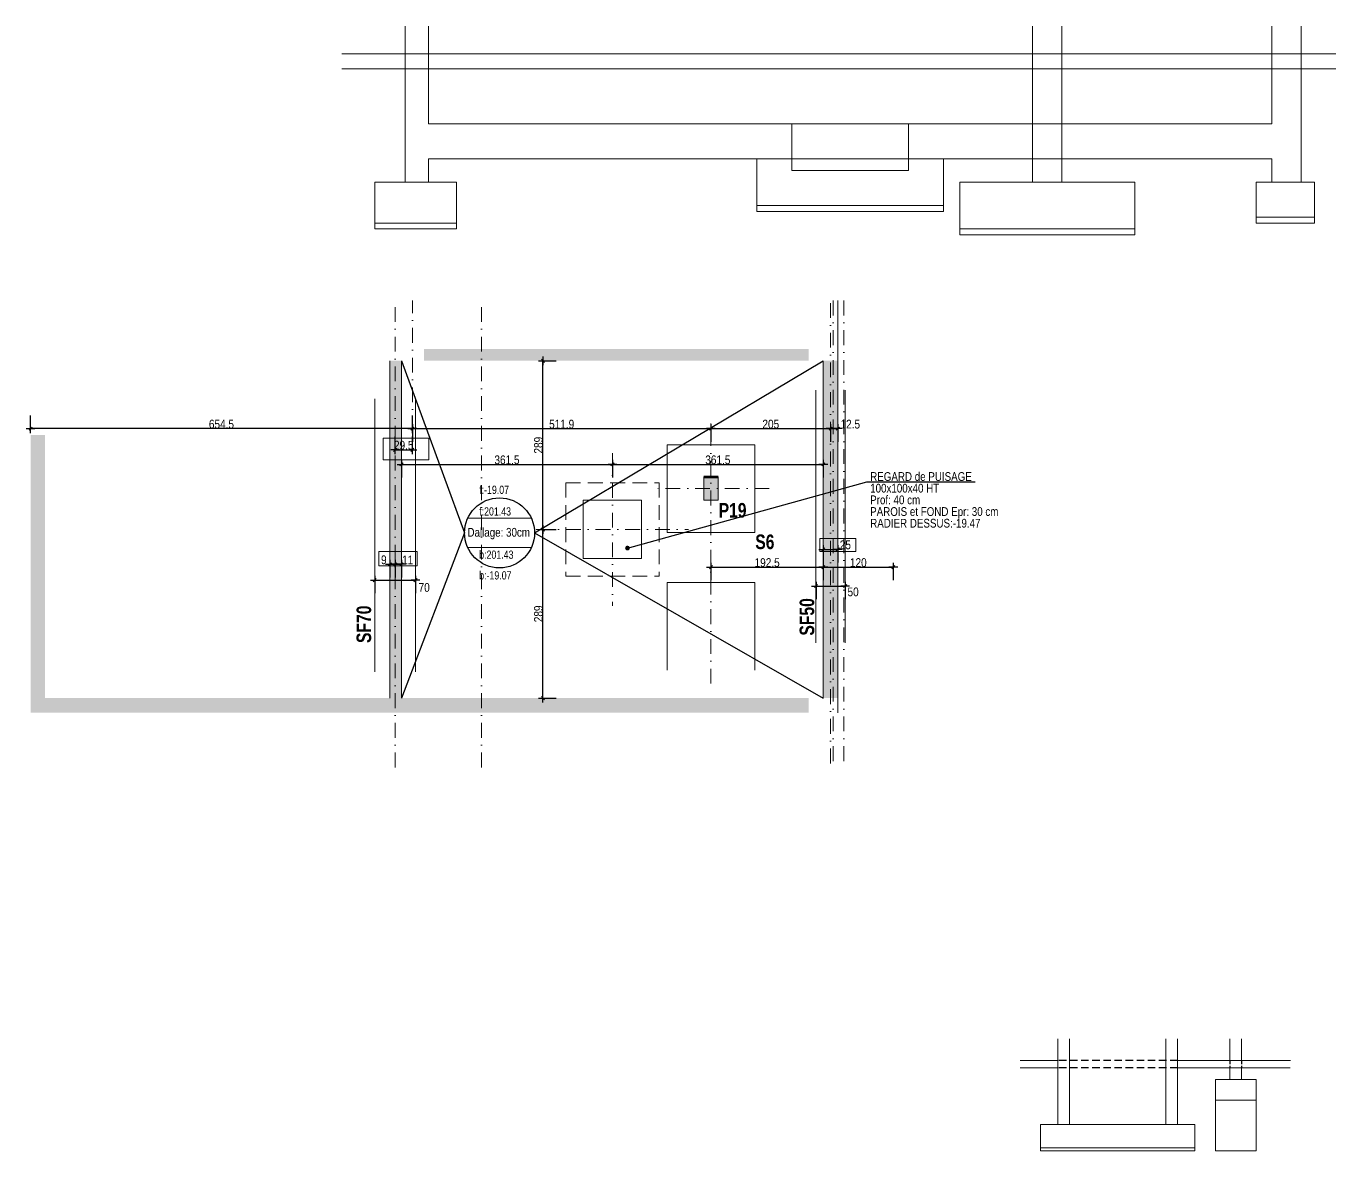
# Model space of a CAD drawing. Header units: centimetres. Extents: x -14085 to 643619, y -47998 to 35592.
# Drawn here: x 53761 to 56007, y -376 to 1551 of the extents above; entities that cross this region are included whole.
import ezdxf
from ezdxf.enums import TextEntityAlignment as Align

# ---------------------------------------------------------------- set-up
doc = ezdxf.new("R2010")
doc.units = ezdxf.units.CM
doc.header["$PDMODE"] = 1
doc.header["$PDSIZE"] = -2
doc.linetypes.add('CACHEX2', pattern=[19.05, 12.7, -6.35])
doc.linetypes.add('TIRETPTX2', pattern=[50.8, 25.4, -12.7, 0, -12.7])
for name, color, linetype in [('01_cote_gen', 4, 'Continuous'), ('01_linteaux', 2, 'Continuous'), ('01_poch_murs', 253, 'Continuous'), ('01_poch_poteaux', 250, 'Continuous'), ('01_texte', 230, 'Continuous'), ('AA_COTES', 2, 'Continuous')]:
    doc.layers.add(name, color=color, linetype=linetype)
for name, color, linetype, lineweight in [('01_murs_coup', 5, 'Continuous', 60), ('01_sem', 42, 'Continuous', 15), ('01_tram_axes', 2, 'TIRETPTX2', 9)]:
    doc.layers.add(name, color=color, linetype=linetype, lineweight=lineweight)
doc.styles.add('Eurostile', font='')
doc.styles.add('impact', font='impact.ttf')
doc.styles.add('MATTE_TXT', font='arial.ttf')
doc.styles.add('STYLE2', font='ARIALN.TTF')
doc.styles.get('Eurostile').set_extended_font_data('Eurostile')
doc.dimstyles.new('JB50', dxfattribs={"dimscale": 0.1, "dimtxt": 150, "dimasz": 15, "dimexe": 0.1, "dimexo": 0.1, "dimgap": 0.09, "dimtad": 1, "dimdec": 1, "dimdsep": 46, "dimtxsty": 'STYLE2', "dimblk1": 'BOND_G', "dimblk2": 'BOND_D', "dimsah": 1, "dimcen": 1.5, "dimdle": 0.01, "dimse1": 1, "dimse2": 1, "dimclrd": 4, "dimclre": 2, "dimclrt": 6, "dimazin": 2, "dimtfac": 2.333333, "dimtdec": 1, "dimtix": 1, "dimtmove": 2, "dimatfit": 3, "dimldrblk": 'BOND_G', "dimfxl": 1, "dimtolj": 1, "dimtzin": 0, "dimarcsym": 0})

# ---------------------------------------------------------------- blocks, each defined once
blk = doc.blocks.new('BOND_G')
at = {"layer": 'AA_COTES', "color": 0}
for p, q in [((0, -5), (0, 15)), ((5, 0), (-5, 0)), ((1.8, 1.8), (-1.8, -1.8))]:
    blk.add_line(p, q, dxfattribs=at)
blk = doc.blocks.new('BOND_D')
at = {"layer": 'AA_COTES', "color": 0}
for p, q in [((5, 0), (-5, 0)), ((-1.8, -1.8), (1.8, 1.8)), ((0, 5), (0, -15))]:
    blk.add_line(p, q, dxfattribs=at)
blk = doc.blocks.new('*D1818')
at = {"layer": '01_cote_gen', "color": 4, "lineweight": -2, "transparency": 16777216}
blk.add_line((54360.4, 602.3), (54427.4, 602.3), dxfattribs=at)
at = {"layer": 'Defpoints', "color": 0, "lineweight": 0, "transparency": 16777216}
for p in [(54428.9, 602.3), (54428.9, 587.1), (54358.9, 583)]:
    blk.add_point(p, dxfattribs=at)
at = {"layer": '01_cote_gen', "color": 4, "lineweight": -2, "transparency": 16777216, "xscale": 1.5, "yscale": 1.5, "zscale": 1.5, "rotation": 180}
blk.add_blockref('BOND_G', (54358.9, 602.3), dxfattribs=at)
at = {"layer": '01_cote_gen', "color": 4, "lineweight": -2, "transparency": 16777216, "xscale": 1.5, "yscale": 1.5, "zscale": 1.5}
blk.add_blockref('BOND_D', (54428.9, 602.3), dxfattribs=at)
at = {"layer": '01_cote_gen', "color": 6, "lineweight": 0, "transparency": 16777216, "insert": (54443.7, 589.7), "char_height": 15, "attachment_point": 5, "style": 'STYLE2'}
blk.add_mtext('\\A1;70', dxfattribs=at)
blk = doc.blocks.new('*D1819')
at = {"layer": '01_cote_gen', "color": 4, "lineweight": -2, "transparency": 16777216}
blk.add_line((55116.9, 592.1), (55163.9, 592.1), dxfattribs=at)
at = {"layer": 'Defpoints', "color": 0, "lineweight": 0, "transparency": 16777216}
for p in [(55115.4, 595.4), (55165.4, 595.4), (55165.4, 592.1)]:
    blk.add_point(p, dxfattribs=at)
at = {"layer": '01_cote_gen', "color": 4, "lineweight": -2, "transparency": 16777216, "xscale": 1.5, "yscale": 1.5, "zscale": 1.5, "rotation": 180}
blk.add_blockref('BOND_G', (55115.4, 592.1), dxfattribs=at)
at = {"layer": '01_cote_gen', "color": 4, "lineweight": -2, "transparency": 16777216, "xscale": 1.5, "yscale": 1.5, "zscale": 1.5}
blk.add_blockref('BOND_D', (55165.4, 592.1), dxfattribs=at)
at = {"layer": '01_cote_gen', "color": 6, "lineweight": 0, "transparency": 16777216, "insert": (55179, 582), "char_height": 15, "attachment_point": 5, "style": 'STYLE2'}
blk.add_mtext('\\A1;50', dxfattribs=at)
blk = doc.blocks.new('*D1821')
at = {"layer": '01_cote_gen', "color": 4, "lineweight": -2, "transparency": 16777216}
blk.add_line((54386.4, 629.4), (54392.4, 629.4), dxfattribs=at)
at = {"layer": 'Defpoints', "color": 0, "lineweight": 0, "transparency": 16777216}
for p in [(54393.9, 729), (54393.9, 629.4), (54384.9, 628.3)]:
    blk.add_point(p, dxfattribs=at)
at = {"layer": '01_cote_gen', "color": 4, "lineweight": -2, "transparency": 16777216, "xscale": 1.5, "yscale": 1.5, "zscale": 1.5, "rotation": 180}
blk.add_blockref('BOND_G', (54384.9, 629.4), dxfattribs=at)
at = {"layer": '01_cote_gen', "color": 4, "lineweight": -2, "transparency": 16777216, "xscale": 1.5, "yscale": 1.5, "zscale": 1.5}
blk.add_blockref('BOND_D', (54393.9, 629.4), dxfattribs=at)
at = {"layer": '01_cote_gen', "color": 6, "lineweight": 0, "transparency": 16777216, "insert": (54374.5, 637), "char_height": 15, "attachment_point": 5, "style": 'STYLE2'}
blk.add_mtext('\\A1;9', dxfattribs=at)
blk = doc.blocks.new('*D1822')
at = {"layer": '01_cote_gen', "color": 4, "lineweight": -2, "transparency": 16777216}
blk.add_line((54395.4, 629.4), (54403.4, 629.4), dxfattribs=at)
at = {"layer": 'Defpoints', "color": 0, "lineweight": 0, "transparency": 16777216}
for p in [(54404.9, 629.4), (54393.9, 625.7), (54404.9, 625.7)]:
    blk.add_point(p, dxfattribs=at)
at = {"layer": '01_cote_gen', "color": 4, "lineweight": -2, "transparency": 16777216, "xscale": 1.5, "yscale": 1.5, "zscale": 1.5, "rotation": 180}
blk.add_blockref('BOND_G', (54393.9, 629.4), dxfattribs=at)
at = {"layer": '01_cote_gen', "color": 4, "lineweight": -2, "transparency": 16777216, "xscale": 1.5, "yscale": 1.5, "zscale": 1.5}
blk.add_blockref('BOND_D', (54404.9, 629.4), dxfattribs=at)
at = {"layer": '01_cote_gen', "color": 6, "lineweight": 0, "transparency": 16777216, "insert": (54415.4, 636.9), "char_height": 15, "attachment_point": 5, "style": 'STYLE2'}
blk.add_mtext('\\A1;11', dxfattribs=at)
blk = doc.blocks.new('*D1823')
at = {"layer": '01_cote_gen', "color": 4, "lineweight": -2, "transparency": 16777216}
blk.add_line((54424.9, 861.8), (54933.8, 861.8), dxfattribs=at)
at = {"layer": 'Defpoints', "color": 0, "lineweight": 0, "transparency": 16777216}
for p in [(54423.4, 856.2), (54935.3, 861.8), (54935.3, 856.2)]:
    blk.add_point(p, dxfattribs=at)
at = {"layer": '01_cote_gen', "color": 4, "lineweight": -2, "transparency": 16777216, "xscale": 1.5, "yscale": 1.5, "zscale": 1.5, "rotation": 180}
blk.add_blockref('BOND_G', (54423.4, 861.8), dxfattribs=at)
at = {"layer": '01_cote_gen', "color": 4, "lineweight": -2, "transparency": 16777216, "xscale": 1.5, "yscale": 1.5, "zscale": 1.5}
blk.add_blockref('BOND_D', (54935.3, 861.8), dxfattribs=at)
at = {"layer": '01_cote_gen', "color": 6, "lineweight": 0, "transparency": 16777216, "insert": (54679.4, 869.5), "char_height": 15, "attachment_point": 5, "style": 'STYLE2'}
blk.add_mtext('\\A1;511.9', dxfattribs=at)
blk = doc.blocks.new('*D1820')
at = {"layer": '01_cote_gen', "color": 4, "lineweight": -2, "transparency": 16777216}
for p, q in [((54392.4, 825.6), (54390.9, 825.6)), ((54393.9, 825.6), (54423.4, 825.6)), ((54424.9, 825.6), (54426.4, 825.6))]:
    blk.add_line(p, q, dxfattribs=at)
at = {"layer": 'Defpoints', "color": 0, "lineweight": 0, "transparency": 16777216}
for p in [(54393.9, 813.2), (54423.4, 825.6), (54423.4, 803.1)]:
    blk.add_point(p, dxfattribs=at)
at = {"layer": '01_cote_gen', "color": 4, "lineweight": -2, "transparency": 16777216, "xscale": 1.5, "yscale": 1.5, "zscale": 1.5}
blk.add_blockref('BOND_G', (54393.9, 825.6), dxfattribs=at)
at = {"layer": '01_cote_gen', "color": 4, "lineweight": -2, "transparency": 16777216, "xscale": 1.5, "yscale": 1.5, "zscale": 1.5, "rotation": 180}
blk.add_blockref('BOND_D', (54423.4, 825.6), dxfattribs=at)
at = {"layer": '01_cote_gen', "color": 6, "lineweight": 0, "transparency": 16777216, "insert": (54408.6, 833.3), "char_height": 15, "attachment_point": 5, "style": 'STYLE2'}
blk.add_mtext('\\A1;29.5', dxfattribs=at)
blk = doc.blocks.new('*D1824')
at = {"layer": '01_cote_gen', "color": 4, "lineweight": -2, "transparency": 16777216}
blk.add_line((54936.8, 861.8), (55138.9, 861.8), dxfattribs=at)
at = {"layer": 'Defpoints', "color": 0, "lineweight": 0, "transparency": 16777216}
for p in [(55140.4, 861.8), (54935.3, 839.3), (55140.4, 818.7)]:
    blk.add_point(p, dxfattribs=at)
at = {"layer": '01_cote_gen', "color": 4, "lineweight": -2, "transparency": 16777216, "xscale": 1.5, "yscale": 1.5, "zscale": 1.5, "rotation": 180}
blk.add_blockref('BOND_G', (54935.3, 861.8), dxfattribs=at)
at = {"layer": '01_cote_gen', "color": 4, "lineweight": -2, "transparency": 16777216, "xscale": 1.5, "yscale": 1.5, "zscale": 1.5}
blk.add_blockref('BOND_D', (55140.4, 861.8), dxfattribs=at)
at = {"layer": '01_cote_gen', "color": 6, "lineweight": 0, "transparency": 16777216, "insert": (55037.9, 869.5), "char_height": 15, "attachment_point": 5, "style": 'STYLE2'}
blk.add_mtext('\\A1;205', dxfattribs=at)
blk = doc.blocks.new('*D1825')
at = {"layer": '01_cote_gen', "color": 4, "lineweight": -2, "transparency": 16777216}
blk.add_line((55141.9, 861.8), (55151.4, 861.8), dxfattribs=at)
at = {"layer": 'Defpoints', "color": 0, "lineweight": 0, "transparency": 16777216}
for p in [(55152.9, 861.8), (55140.4, 839.3), (55152.9, 839.3)]:
    blk.add_point(p, dxfattribs=at)
at = {"layer": '01_cote_gen', "color": 4, "lineweight": -2, "transparency": 16777216, "xscale": 1.5, "yscale": 1.5, "zscale": 1.5, "rotation": 180}
blk.add_blockref('BOND_G', (55140.4, 861.8), dxfattribs=at)
at = {"layer": '01_cote_gen', "color": 4, "lineweight": -2, "transparency": 16777216, "xscale": 1.5, "yscale": 1.5, "zscale": 1.5}
blk.add_blockref('BOND_D', (55152.9, 861.8), dxfattribs=at)
at = {"layer": '01_cote_gen', "color": 6, "lineweight": 0, "transparency": 16777216, "insert": (55174.2, 869.5), "char_height": 15, "attachment_point": 5, "style": 'STYLE2'}
blk.add_mtext('\\A1;12.5', dxfattribs=at)
blk = doc.blocks.new('*D1826')
at = {"layer": '01_cote_gen', "color": 4, "lineweight": -2, "transparency": 16777216}
blk.add_line((54936.8, 624.5), (55126.4, 624.5), dxfattribs=at)
at = {"layer": 'Defpoints', "color": 0, "lineweight": 0, "transparency": 16777216}
for p in [(54935.3, 640.8), (55127.9, 625.1), (55127.9, 624.5)]:
    blk.add_point(p, dxfattribs=at)
at = {"layer": '01_cote_gen', "color": 4, "lineweight": -2, "transparency": 16777216, "xscale": 1.5, "yscale": 1.5, "zscale": 1.5, "rotation": 180}
blk.add_blockref('BOND_G', (54935.3, 624.5), dxfattribs=at)
at = {"layer": '01_cote_gen', "color": 4, "lineweight": -2, "transparency": 16777216, "xscale": 1.5, "yscale": 1.5, "zscale": 1.5}
blk.add_blockref('BOND_D', (55127.9, 624.5), dxfattribs=at)
at = {"layer": '01_cote_gen', "color": 6, "lineweight": 0, "transparency": 16777216, "insert": (55031.6, 632.2), "char_height": 15, "attachment_point": 5, "style": 'STYLE2'}
blk.add_mtext('\\A1;192.5', dxfattribs=at)
blk = doc.blocks.new('*D1827')
at = {"layer": '01_cote_gen', "color": 4, "lineweight": -2, "transparency": 16777216}
blk.add_line((55129.4, 624.5), (55246.4, 624.5), dxfattribs=at)
at = {"layer": 'Defpoints', "color": 0, "lineweight": 0, "transparency": 16777216}
for p in [(55247.9, 624.5), (55127.9, 602), (55247.9, 495)]:
    blk.add_point(p, dxfattribs=at)
at = {"layer": '01_cote_gen', "color": 4, "lineweight": -2, "transparency": 16777216, "xscale": 1.5, "yscale": 1.5, "zscale": 1.5, "rotation": 180}
blk.add_blockref('BOND_G', (55127.9, 624.5), dxfattribs=at)
at = {"layer": '01_cote_gen', "color": 4, "lineweight": -2, "transparency": 16777216, "xscale": 1.5, "yscale": 1.5, "zscale": 1.5}
blk.add_blockref('BOND_D', (55247.9, 624.5), dxfattribs=at)
at = {"layer": '01_cote_gen', "color": 6, "lineweight": 0, "transparency": 16777216, "insert": (55187.9, 632.2), "char_height": 15, "attachment_point": 5, "style": 'STYLE2'}
blk.add_mtext('\\A1;120', dxfattribs=at)
blk = doc.blocks.new('*D1828')
at = {"layer": '01_cote_gen', "color": 4, "lineweight": -2, "transparency": 16777216}
blk.add_line((55129.4, 654.9), (55151.4, 654.9), dxfattribs=at)
at = {"layer": 'Defpoints', "color": 0, "lineweight": 0, "transparency": 16777216}
for p in [(55152.9, 654.9), (55127.9, 648.1), (55152.9, 648.1)]:
    blk.add_point(p, dxfattribs=at)
at = {"layer": '01_cote_gen', "color": 4, "lineweight": -2, "transparency": 16777216, "xscale": 1.5, "yscale": 1.5, "zscale": 1.5, "rotation": 180}
blk.add_blockref('BOND_G', (55127.9, 654.9), dxfattribs=at)
at = {"layer": '01_cote_gen', "color": 4, "lineweight": -2, "transparency": 16777216, "xscale": 1.5, "yscale": 1.5, "zscale": 1.5}
blk.add_blockref('BOND_D', (55152.9, 654.9), dxfattribs=at)
at = {"layer": '01_cote_gen', "color": 6, "lineweight": 0, "transparency": 16777216, "insert": (55165.7, 662.6), "char_height": 15, "attachment_point": 5, "style": 'STYLE2'}
blk.add_mtext('\\A1;25', dxfattribs=at)
blk = doc.blocks.new('*D1829')
at = {"layer": '01_cote_gen', "color": 4, "lineweight": -2, "transparency": 16777216}
blk.add_line((54421.9, 861.8), (53770.4, 861.8), dxfattribs=at)
at = {"layer": 'Defpoints', "color": 0, "lineweight": 0, "transparency": 16777216}
for p in [(53768.9, 869.3), (53768.9, 861.8), (54423.4, 869.3)]:
    blk.add_point(p, dxfattribs=at)
at = {"layer": '01_cote_gen', "color": 4, "lineweight": -2, "transparency": 16777216, "xscale": 1.5, "yscale": 1.5, "zscale": 1.5, "rotation": 180}
blk.add_blockref('BOND_D', (53768.9, 861.8), dxfattribs=at)
at = {"layer": '01_cote_gen', "color": 4, "lineweight": -2, "transparency": 16777216, "xscale": 1.5, "yscale": 1.5, "zscale": 1.5}
blk.add_blockref('BOND_G', (54423.4, 861.8), dxfattribs=at)
at = {"layer": '01_cote_gen', "color": 6, "lineweight": 0, "transparency": 16777216, "insert": (54096.1, 869.5), "char_height": 15, "attachment_point": 5, "style": 'STYLE2'}
blk.add_mtext('\\A1;654.5', dxfattribs=at)
blk = doc.blocks.new('*D1830')
at = {"layer": '01_cote_gen', "color": 4, "lineweight": -2, "transparency": 16777216}
blk.add_line((54406.4, 800.6), (54764.9, 800.6), dxfattribs=at)
at = {"layer": 'Defpoints', "color": 0, "lineweight": 0, "transparency": 16777216}
for p in [(54766.4, 800.6), (54404.9, 779.3), (54766.4, 779.3)]:
    blk.add_point(p, dxfattribs=at)
at = {"layer": '01_cote_gen', "color": 4, "lineweight": -2, "transparency": 16777216, "xscale": 1.5, "yscale": 1.5, "zscale": 1.5, "rotation": 180}
blk.add_blockref('BOND_G', (54404.9, 800.6), dxfattribs=at)
at = {"layer": '01_cote_gen', "color": 4, "lineweight": -2, "transparency": 16777216, "xscale": 1.5, "yscale": 1.5, "zscale": 1.5}
blk.add_blockref('BOND_D', (54766.4, 800.6), dxfattribs=at)
at = {"layer": '01_cote_gen', "color": 6, "lineweight": 0, "transparency": 16777216, "insert": (54585.6, 808.3), "char_height": 15, "attachment_point": 5, "style": 'STYLE2'}
blk.add_mtext('\\A1;361.5', dxfattribs=at)
blk = doc.blocks.new('*D1831')
at = {"layer": '01_cote_gen', "color": 4, "lineweight": -2, "transparency": 16777216}
blk.add_line((54767.9, 800.6), (55126.4, 800.6), dxfattribs=at)
at = {"layer": 'Defpoints', "color": 0, "lineweight": 0, "transparency": 16777216}
for p in [(54766.4, 793.1), (55127.9, 800.6), (55127.9, 783.5)]:
    blk.add_point(p, dxfattribs=at)
at = {"layer": '01_cote_gen', "color": 4, "lineweight": -2, "transparency": 16777216, "xscale": 1.5, "yscale": 1.5, "zscale": 1.5, "rotation": 180}
blk.add_blockref('BOND_G', (54766.4, 800.6), dxfattribs=at)
at = {"layer": '01_cote_gen', "color": 4, "lineweight": -2, "transparency": 16777216, "xscale": 1.5, "yscale": 1.5, "zscale": 1.5}
blk.add_blockref('BOND_D', (55127.9, 800.6), dxfattribs=at)
at = {"layer": '01_cote_gen', "color": 6, "lineweight": 0, "transparency": 16777216, "insert": (54947.1, 808.3), "char_height": 15, "attachment_point": 5, "style": 'STYLE2'}
blk.add_mtext('\\A1;361.5', dxfattribs=at)
blk = doc.blocks.new('*D1832')
at = {"layer": '01_cote_gen', "color": 4, "lineweight": -2, "transparency": 16777216}
blk.add_line((54647.3, 401.5), (54647.3, 687.5), dxfattribs=at)
at = {"layer": 'Defpoints', "color": 0, "lineweight": 0, "transparency": 16777216}
for p in [(54647.3, 689), (54665.8, 689), (54649.8, 400)]:
    blk.add_point(p, dxfattribs=at)
at = {"layer": '01_cote_gen', "color": 4, "lineweight": -2, "transparency": 16777216, "xscale": 1.5, "yscale": 1.5, "zscale": 1.5}
for name, p, rotation in [('BOND_D', (54647.3, 689), 90), ('BOND_G', (54647.3, 400), 270)]:
    blk.add_blockref(name, p, dxfattribs=dict(at, rotation=rotation))
at = {"layer": '01_cote_gen', "color": 6, "lineweight": 0, "transparency": 16777216, "insert": (54639.6, 544.5), "char_height": 15, "attachment_point": 5, "rotation": 90, "style": 'STYLE2'}
blk.add_mtext('\\A1;289', dxfattribs=at)
blk = doc.blocks.new('*D1833')
at = {"layer": '01_cote_gen', "color": 4, "lineweight": -2, "transparency": 16777216}
blk.add_line((54647.3, 690.5), (54647.3, 976.5), dxfattribs=at)
at = {"layer": 'Defpoints', "color": 0, "lineweight": 0, "transparency": 16777216}
for p in [(54644.8, 978), (54647.3, 978), (54669.8, 689)]:
    blk.add_point(p, dxfattribs=at)
at = {"layer": '01_cote_gen', "color": 4, "lineweight": -2, "transparency": 16777216, "xscale": 1.5, "yscale": 1.5, "zscale": 1.5}
for name, p, rotation in [('BOND_D', (54647.3, 978), 90), ('BOND_G', (54647.3, 689), 270)]:
    blk.add_blockref(name, p, dxfattribs=dict(at, rotation=rotation))
at = {"layer": '01_cote_gen', "color": 6, "lineweight": 0, "transparency": 16777216, "insert": (54639.6, 833.5), "char_height": 15, "attachment_point": 5, "rotation": 90, "style": 'STYLE2'}
blk.add_mtext('\\A1;289', dxfattribs=at)

msp = doc.modelspace()

# ---------------------------------------------------------------- hatches: boundary and pattern name
at = {"layer": '01_poch_murs', "lineweight": 0}
h = msp.add_hatch(color=256, dxfattribs=at)
h.dxf.hatch_style = 1
h.paths.add_polyline_path([(55102.87, 400.03), (54404.88, 400.03), (54404.88, 978.03), (54384.88, 978.03), (54384.88, 400.03), (53793.87, 400.03), (53793.87, 850.89), (53768.87, 850.89), (53768.87, 375.03), (55102.87, 375.03)])
h.paths.add_polyline_path([(55152.87, 978.03), (55127.87, 978.03), (55127.87, 400.03), (55152.87, 400.03)])
h.paths.add_polyline_path([(55102.87, 998.03), (54443.38, 998.03), (54443.38, 978.03), (55102.87, 978.03)])
at = {"layer": '01_poch_poteaux', "lineweight": 0}
h = msp.add_hatch(color=256, dxfattribs=at)
h.dxf.hatch_style = 1
h.paths.add_polyline_path([(54947.83, 779.03), (54922.83, 779.03), (54922.83, 739.03), (54947.83, 739.03)])

# ---------------------------------------------------------------- linework, layer by layer
at = {"layer": '01_cote_gen', "lineweight": 0, "ltscale": 0.2}
for p, q in [((54410.89, 1284.15), (54410.89, 1551.44)), ((54450.89, 1384.15), (54450.89, 1551.44)), ((55486.79, 1284.15), (55486.79, 1551.44)), ((55536.79, 1284.15), (55536.79, 1551.44)), ((55896.87, 1384.15), (55896.87, 1551.44)), ((55946.87, 1284.15), (55946.87, 1551.44)), ((54302.45, 1504.15), (54410.89, 1504.15)), ((55946.87, 1504.15), (54410.89, 1504.15)), ((55946.87, 1504.15), (56006.53, 1504.15)), ((54302.45, 1478.15), (54410.89, 1478.15)), ((55946.87, 1478.15), (54410.89, 1478.15)), ((55946.87, 1478.15), (56006.53, 1478.15)), ((54450.89, 1384.15), (55073.88, 1384.15)), ((55073.88, 1304.15), (55073.88, 1384.15)), ((55073.88, 1384.15), (55273.88, 1384.15)), ((55273.88, 1304.15), (55273.88, 1384.15)), ((55273.88, 1384.15), (55896.87, 1384.15)), ((54450.89, 1324.15), (55013.88, 1324.15)), ((54450.89, 1284.15), (54450.89, 1324.15)), ((55013.88, 1234.15), (55013.88, 1324.15)), ((55013.88, 1324.15), (55333.88, 1324.15)), ((55073.88, 1304.15), (55273.88, 1304.15)), ((55333.88, 1234.15), (55333.88, 1324.15)), ((55333.88, 1324.15), (55896.87, 1324.15)), ((55896.87, 1284.15), (55896.87, 1324.15)), ((54358.87, 1204.15), (54358.87, 1284.15)), ((54358.87, 1284.15), (54498.87, 1284.15)), ((54498.87, 1204.15), (54498.87, 1284.15)), ((55361.79, 1194.15), (55361.79, 1284.15)), ((55361.79, 1284.15), (55661.79, 1284.15)), ((55661.79, 1194.15), (55661.79, 1284.15)), ((55869.85, 1214.15), (55869.85, 1284.15)), ((55869.85, 1284.15), (55969.85, 1284.15)), ((55969.85, 1214.15), (55969.85, 1284.15)), ((55013.88, 1244.15), (55333.88, 1244.15)), ((54358.87, 1214.15), (54498.87, 1214.15)), ((55013.88, 1234.15), (55333.88, 1234.15)), ((55869.85, 1224.15), (55969.85, 1224.15)), ((55869.85, 1214.15), (55969.85, 1214.15)), ((54358.87, 1204.15), (54498.87, 1204.15)), ((55361.79, 1204.15), (55661.79, 1204.15)), ((55361.79, 1194.15), (55661.79, 1194.15))]:
    msp.add_line(p, q, dxfattribs=at)
at = {"layer": '01_cote_gen', "lineweight": 0}
for points in [[(54373.42, 845.57), (54451.61, 845.57), (54451.61, 808.55), (54373.42, 808.55)], [(55122.03, 673.8), (55183.49, 673.8), (55183.49, 651.33), (55122.03, 651.33)], [(54365.78, 651.05), (54431.74, 651.05), (54431.74, 626.51), (54365.78, 626.51)]]:
    msp.add_lwpolyline(points, close=True, dxfattribs=at)
at = {"layer": '01_linteaux', "linetype": 'CACHEX2'}
for p, q in [((55735.11, -220.63), (55530.11, -220.63)), ((55735.11, -233.63), (55530.11, -233.63))]:
    msp.add_line(p, q, dxfattribs=at)
at = {"layer": '01_linteaux', "linetype": 'CACHEX2', "ltscale": 0.5}
for p, q in [((55825.11, -220.63), (55825.11, -233.63)), ((55845.11, -220.63), (55845.11, -233.63))]:
    msp.add_line(p, q, dxfattribs=at)
at = {"layer": '01_murs_coup', "lineweight": 18}
for p, q in [((55152.87, 1081.2), (55152.87, 375.03)), ((54384.88, 400.03), (54384.88, 978.03)), ((54404.88, 400.03), (54404.88, 978.03)), ((55127.87, 978.03), (55127.87, 400.03))]:
    msp.add_line(p, q, dxfattribs=at)
at = {"layer": '01_murs_coup', "lineweight": 5}
for p, q in [((55152.87, 1081.2), (55152.87, 375.03)), ((54384.88, 400.03), (54384.88, 978.03)), ((54404.88, 400.03), (54404.88, 978.03))]:
    msp.add_line(p, q, dxfattribs=at)
at = {"layer": '01_murs_coup'}
msp.add_line((54922.83, 779.03), (54947.83, 779.03), dxfattribs=at)
at = {"layer": '01_murs_coup', "lineweight": 0}
for p, q in [((54922.83, 779.03), (54922.83, 739.03)), ((54947.83, 779.03), (54947.83, 739.03)), ((54922.83, 739.03), (54947.83, 739.03)), ((55530.11, -330.63), (55530.11, -183.54)), ((55550.11, -330.63), (55550.11, -183.54)), ((55715.11, -330.63), (55715.11, -183.54)), ((55735.11, -330.63), (55735.11, -183.54)), ((55825.11, -220.63), (55825.11, -183.54)), ((55845.11, -220.63), (55845.11, -183.54)), ((55530.11, -220.63), (55465.4, -220.63)), ((55928.65, -220.63), (55735.11, -220.63)), ((55530.11, -233.63), (55465.4, -233.63)), ((55928.15, -233.63), (55735.11, -233.63)), ((55825.11, -253.63), (55825.11, -233.63)), ((55845.11, -253.63), (55845.11, -233.63)), ((55870.11, -253.63), (55800.11, -253.63)), ((55800.11, -375.63), (55800.11, -253.63)), ((55870.11, -375.63), (55870.11, -253.63)), ((55870.11, -288.63), (55800.11, -288.63)), ((55500.11, -330.63), (55765.11, -330.63)), ((55500.11, -375.63), (55500.11, -330.63)), ((55765.11, -375.63), (55765.11, -330.63)), ((55500.11, -370.63), (55765.11, -370.63)), ((55500.11, -375.63), (55765.11, -375.63)), ((55870.11, -375.63), (55800.11, -375.63))]:
    msp.add_line(p, q, dxfattribs=at)
at = {"layer": '01_murs_coup', "linetype": 'Continuous', "lineweight": 5}
for p, q in [((54518.41, 708.21), (54627.43, 708.21)), ((54518.41, 658.06), (54627.43, 658.06))]:
    msp.add_line(p, q, dxfattribs=at)
at = {"layer": '01_sem', "lineweight": 5}
for p, q in [((55115.37, 495.03), (55115.37, 928.03)), ((55165.37, 495.03), (55165.37, 928.03)), ((54358.87, 445.03), (54358.87, 913.03)), ((54428.87, 445.03), (54428.87, 913.03)), ((55010.33, 834.03), (54860.33, 834.03)), ((54860.33, 684.03), (54860.33, 834.03)), ((55010.33, 684.03), (55010.33, 834.03)), ((54716.37, 739.03), (54816.37, 739.03)), ((54716.37, 739.03), (54716.37, 639.03)), ((54816.37, 739.03), (54816.37, 639.03)), ((55010.33, 684.03), (54860.33, 684.03)), ((54716.37, 639.03), (54816.37, 639.03)), ((55010.33, 598.04), (54860.33, 598.04)), ((54860.33, 448.04), (54860.33, 598.04)), ((55010.33, 448.04), (55010.33, 598.04))]:
    msp.add_line(p, q, dxfattribs=at)
at = {"layer": '01_sem', "linetype": 'CACHEX2', "lineweight": 5, "ltscale": 2}
for p, q in [((54686.37, 769.03), (54846.37, 769.03)), ((54686.37, 769.03), (54686.37, 609.03)), ((54846.37, 769.03), (54846.37, 609.03)), ((54686.37, 609.03), (54846.37, 609.03))]:
    msp.add_line(p, q, dxfattribs=at)
at = {"layer": '01_texte'}
for p, q in [((54404.88, 978.03), (54512.92, 683.13)), ((54632.92, 683.13), (55127.87, 978.03)), ((54792.22, 657.18), (55202.4, 770.44)), ((55202.4, 770.44), (55388.49, 770.44)), ((54512.92, 683.13), (54404.88, 400.03)), ((54632.92, 683.13), (55127.87, 400.03))]:
    msp.add_line(p, q, dxfattribs=at)
at = {"layer": '01_texte', "const_width": 4}
msp.add_lwpolyline([(54790.22, 657.18, 1), (54794.22, 657.18, 1)], format="xyb", close=True, dxfattribs=at)
at = {"layer": '01_texte'}
msp.add_circle((54572.92, 683.13), 60, dxfattribs=at)
at = {"layer": '01_tram_axes'}
for p, q in [((54393.87, 281.31), (54393.87, 1081.2)), ((54423.38, 856.25), (54423.38, 1081.2)), ((54541.87, 281.31), (54541.87, 1081.2)), ((55140.37, 288.1), (55140.37, 1081.2)), ((55144.87, 1081.2), (55144.87, 281.31)), ((55162.87, 1081.2), (55162.87, 281.31)), ((54935.33, 425.01), (54935.33, 877.99)), ((54766.37, 819.6), (54766.37, 558.46)), ((55035.33, 759.03), (54835.33, 759.03)), ((54635.8, 689.03), (54896.94, 689.03))]:
    msp.add_line(p, q, dxfattribs=at)

# ---------------------------------------------------------------- texts
at = {"layer": '01_texte', "style": 'MATTE_TXT', "width": 0.8}
for s, p in [('REGARD de PUISAGE', (55208.29, 767.78)), ('100x100x40 HT', (55208.29, 747.78)), ('Prof: 40 cm', (55208.29, 727.78)), ('PAROIS et FOND Epr: 30 cm', (55208.29, 707.78)), ('RADIER DESSUS:-19.47', (55208.29, 687.78))]:
    msp.add_text(s, height=15, dxfattribs=at).set_placement(p, align=Align.BOTTOM_LEFT)
at = {"layer": '01_texte', "style": 'Eurostile', "width": 0.8}
for s, p in [('f:-19.07', (54538.01, 749.95)), ('f:201.43', (54538.01, 712.91)), ('b:201.43', (54538.01, 638.84)), ('b:-19.07', (54538.01, 603.36))]:
    msp.add_text(s, height=14.097, rotation=0, dxfattribs=at).set_placement(p)
at = {"layer": '01_texte', "style": 'impact'}
for s, p in [('P19', (54996.21, 701.89)), ('S6', (55044.1, 647.94))]:
    msp.add_text(s, height=25, dxfattribs=at).set_placement(p, align=Align.BOTTOM_RIGHT)
at = {"layer": '01_texte', "style": 'MATTE_TXT', "width": 0.8}
msp.add_text('Dallage: 30cm', height=15, dxfattribs=at).set_placement((54571.43, 672.19), align=Align.BOTTOM_CENTER)
at = {"layer": '01_texte', "style": 'impact'}
for s, p in [('SF50', (55119.85, 571.31)), ('SF70', (54360.21, 558.62))]:
    msp.add_text(s, height=25, rotation=90, dxfattribs=at).set_placement(p, align=Align.BOTTOM_RIGHT)

# ---------------------------------------------------------------- dimensions: what is measured, and where the dimension line sits
at = {"layer": '01_cote_gen', "lineweight": 0}
for base, p1, p2, picture, middle in [((54647.29, 978.03), (54669.79, 689.03), (54644.77, 978.03), '*D1833', (54639.62, 833.53)), ((54647.29, 689.03), (54649.8, 400.03), (54665.75, 689.03), '*D1832', (54639.62, 544.53))]:
    dim = msp.add_linear_dim(base=base, p1=p1, p2=p2, angle=90, dimstyle='JB50', dxfattribs=at)
    dim.commit()
    dim.dimension.update_dxf_attribs({"geometry": picture, "text_midpoint": middle})
for base, p1, p2, picture, middle in [((53768.87, 861.84), (54423.38, 869.34), (53768.87, 869.34), '*D1829', (54096.13, 869.51)), ((54935.3313, 861.8407), (54423.3844, 856.2479), (54935.3313, 856.2479), '*D1823', (54679.3579, 869.5083)), ((55140.37, 861.84), (54935.33, 839.34), (55140.37, 818.68), '*D1824', (55037.85, 869.51)), ((54423.38, 825.65), (54393.87, 813.16), (54423.38, 803.15), '*D1820', (54408.63, 833.32)), ((54766.37, 800.63), (54404.88, 779.25), (54766.37, 779.25), '*D1830', (54585.63, 808.3)), ((55127.87, 800.63), (54766.37, 793.13), (55127.87, 783.53), '*D1831', (54947.12, 808.3)), ((55127.87, 624.52), (54935.33, 640.77), (55127.87, 625.1), '*D1826', (55031.6, 632.18)), ((55247.87, 624.52), (55127.87, 602.02), (55247.87, 495.03), '*D1827', (55187.87, 632.18))]:
    dim = msp.add_linear_dim(base=base, p1=p1, p2=p2, dimstyle='JB50', dxfattribs=at)
    dim.commit()
    dim.dimension.update_dxf_attribs({"geometry": picture, "text_midpoint": middle})
for base, p1, p2, picture, middle in [((55152.87, 861.84), (55140.37, 839.34), (55152.87, 839.34), '*D1825', (55174.22, 869.51)), ((54393.87, 629.35), (54384.88, 628.34), (54393.87, 729), '*D1821', (54374.47, 637.02)), ((55152.87, 654.89), (55127.87, 648.15), (55152.87, 648.15), '*D1828', (55165.74, 662.56)), ((54404.88, 629.35), (54393.87, 625.7), (54404.88, 625.7), '*D1822', (54415.41, 636.89)), ((54428.87, 602.32), (54358.87, 582.99), (54428.87, 587.11), '*D1818', (54443.67, 589.66)), ((55165.37, 592.15), (55115.37, 595.42), (55165.37, 595.42), '*D1819', (55179.02, 582.04))]:
    dim = msp.add_linear_dim(base=base, p1=p1, p2=p2, dimstyle='JB50', dxfattribs=at)
    dim.commit()
    dim.dimension.update_dxf_attribs({"geometry": picture, "text_midpoint": middle, "dimtype": 160})

doc.saveas('drawing.dxf')
